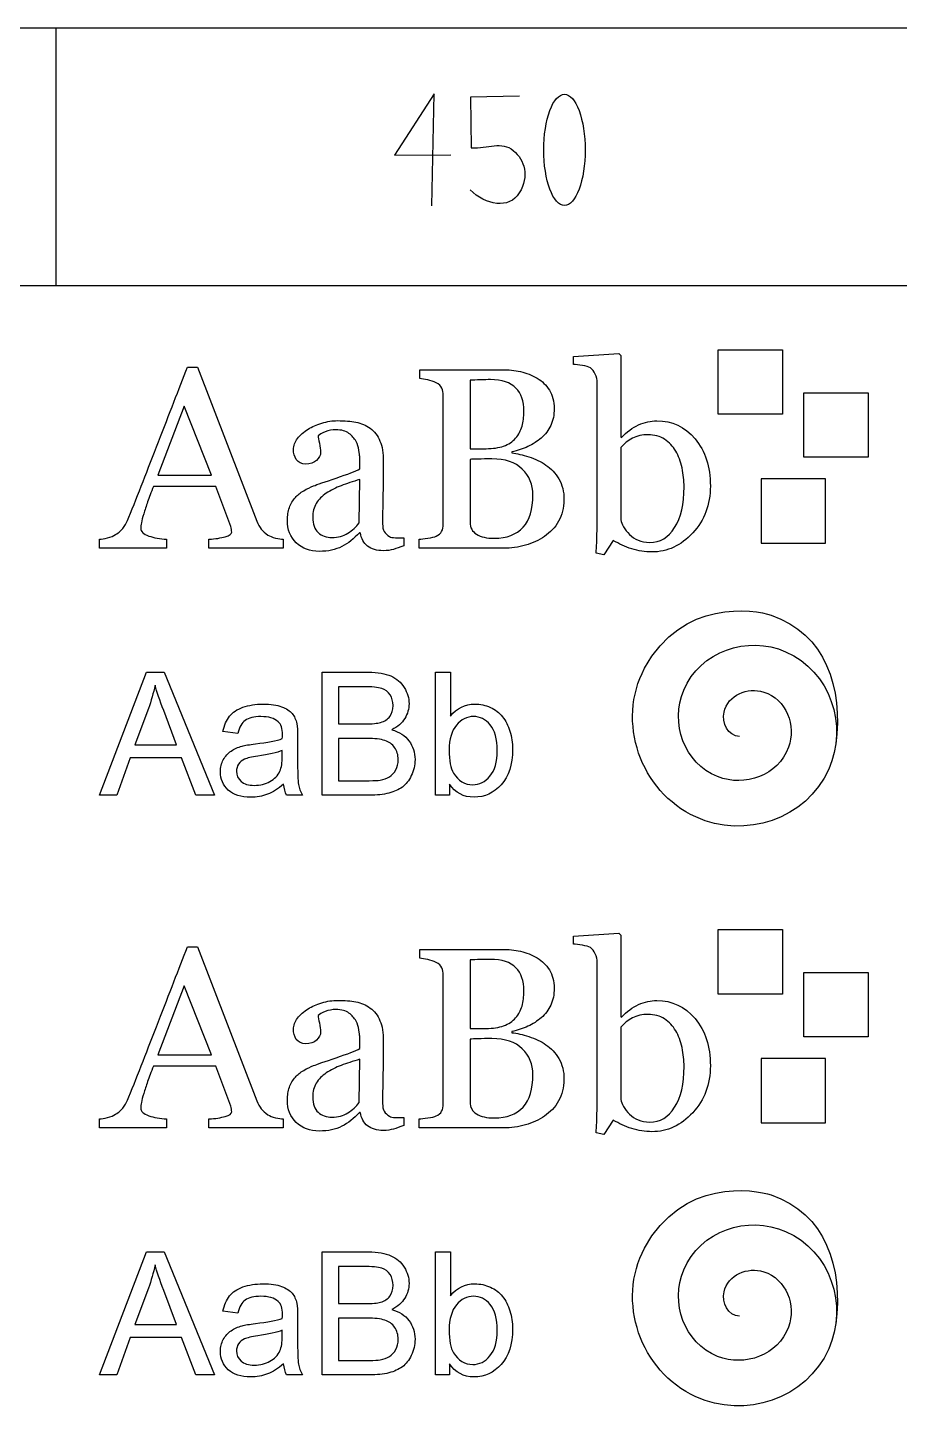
# Model space of a CAD drawing. Header units: inches. Extents: x 0 to 4, y 0 to 2.5.
# Drawn here: x 2.308 to 3.154, y 1.15 to 2.5 of the extents above; entities that cross this region are included whole.
import ezdxf

# ---------------------------------------------------------------- set-up
doc = ezdxf.new("R2010")
doc.units = ezdxf.units.IN
doc.layers.get('0').update_dxf_attribs({"linetype": 'CONTINUOUS'})

msp = doc.modelspace()

# ---------------------------------------------------------------- linework, layer by layer
at = {"color": 7}
for p, q in [((0, 2.5), (4, 2.5)), ((2.335069, 2.5), (2.335069, 2.25)), ((2.702352, 2.435951), (2.664, 2.376356)), ((2.700238, 2.327144), (2.702352, 2.435951)), ((2.785181, 2.433559), (2.737765, 2.432616)), ((2.737765, 2.432616), (2.738443, 2.383689)), ((2.664, 2.376356), (2.718712, 2.376747)), ((2.849021, 2.381546), (2.849021, 2.381546)), ((0.25, 2.25), (4, 2.25)), ((2.978147, 2.125), (2.978147, 2.1875)), ((2.978147, 2.1875), (3.040647, 2.1875)), ((3.040647, 2.1875), (3.040647, 2.125)), ((2.837658, 2.18122), (2.881847, 2.184028)), ((2.837658, 2.173408), (2.837658, 2.18122)), ((2.881847, 2.184028), (2.883556, 2.182197)), ((2.883556, 2.182197), (2.883556, 2.102851)), ((2.462902, 2.170722), (2.472668, 2.170722)), ((2.472668, 2.170722), (2.530407, 2.021308)), ((2.68861, 2.159614), (2.68861, 2.168281)), ((2.68861, 2.168281), (2.768566, 2.168281)), ((2.737316, 2.158149), (2.737316, 2.091621)), ((2.860851, 2.036567), (2.860851, 2.155707)), ((2.711315, 2.018622), (2.711315, 2.143134)), ((3.061481, 2.083333), (3.061481, 2.145833)), ((3.061481, 2.145833), (3.123981, 2.145833)), ((3.123981, 2.145833), (3.123981, 2.083333)), ((2.45985, 2.133002), (2.434093, 2.065864)), ((2.486095, 2.065864), (2.45985, 2.133002)), ((3.040647, 2.125), (2.978147, 2.125)), ((2.781506, 2.101874), (2.781505, 2.101874)), ((2.883556, 2.102851), (2.88441, 2.102607)), ((2.883556, 2.092719), (2.883556, 2.022651)), ((2.630138, 2.071967), (2.630138, 2.084052)), ((2.737316, 2.091621), (2.752819, 2.091621)), ((2.737316, 2.081245), (2.737316, 2.02021)), ((2.777844, 2.088569), (2.777844, 2.08747)), ((3.123981, 2.083333), (3.061481, 2.083333)), ((2.434093, 2.065864), (2.486095, 2.065864)), ((2.810925, 2.075751), (2.810924, 2.075751)), ((2.49049, 2.054999), (2.429821, 2.054999)), ((2.504894, 2.016181), (2.49049, 2.054999)), ((2.62965, 2.019599), (2.630382, 2.061713)), ((2.945079, 2.054511), (2.94508, 2.054511)), ((2.970592, 2.055366), (2.970592, 2.055366)), ((3.082314, 2.0625), (3.019814, 2.0625)), ((3.019814, 2.0625), (3.019814, 2)), ((3.082314, 2), (3.082314, 2.0625)), ((2.798351, 2.046577), (2.798351, 2.046577)), ((2.377453, 1.995062), (2.377453, 2.00373)), ((2.442639, 2.003729), (2.442639, 1.995062)), ((2.483776, 1.995063), (2.483776, 2.00373)), ((2.55592, 2.00373), (2.55592, 1.995063)), ((2.630627, 2.010077), (2.629894, 2.010077)), ((2.672986, 2.005072), (2.672985, 1.99726)), ((2.687755, 1.995063), (2.687755, 2.00373)), ((2.876354, 2.002631), (2.867321, 1.988593)), ((3.019814, 2), (3.082314, 2)), ((2.442639, 1.995062), (2.377453, 1.995062)), ((2.55592, 1.995063), (2.483776, 1.995063)), ((2.769787, 1.995063), (2.687755, 1.995063)), ((2.867321, 1.988593), (2.859752, 1.990302)), ((2.377453, 1.755425), (2.42327, 1.874729)), ((2.42327, 1.874729), (2.440278, 1.874729)), ((2.440278, 1.874729), (2.489106, 1.755425)), ((2.593761, 1.755425), (2.593761, 1.874729)), ((2.593761, 1.874729), (2.63852, 1.874729)), ((2.703624, 1.755425), (2.703624, 1.874729)), ((2.703624, 1.874729), (2.718273, 1.874729)), ((2.718273, 1.874729), (2.718273, 1.832167)), ((2.633393, 1.86065), (2.609549, 1.86065)), ((2.609549, 1.86065), (2.609549, 1.824599)), ((2.424979, 1.83941), (2.411877, 1.804416)), ((2.452322, 1.804416), (2.439871, 1.837457)), ((2.609549, 1.824599), (2.635346, 1.824599)), ((2.511731, 1.815239), (2.497407, 1.817193)), ((2.569835, 1.811171), (2.569835, 1.791639)), ((2.637136, 1.81052), (2.609548, 1.81052)), ((2.609548, 1.81052), (2.609549, 1.769504)), ((2.411877, 1.804416), (2.452322, 1.804416)), ((2.555024, 1.79343), (2.555024, 1.798801)), ((2.717053, 1.799289), (2.717053, 1.799289)), ((2.407319, 1.791558), (2.394217, 1.755425)), ((2.457205, 1.791558), (2.407319, 1.791558)), ((2.471121, 1.755425), (2.457205, 1.791558)), ((2.609549, 1.769504), (2.639253, 1.769504)), ((2.394217, 1.755425), (2.377453, 1.755425)), ((2.489106, 1.755425), (2.471121, 1.755425)), ((2.556245, 1.766086), (2.556245, 1.766086)), ((2.574474, 1.755425), (2.559174, 1.755425)), ((2.639253, 1.755425), (2.593761, 1.755425)), ((2.717215, 1.755425), (2.703624, 1.755425)), ((2.717215, 1.766249), (2.717215, 1.755425)), ((2.837658, 1.61872), (2.881847, 1.621528)), ((2.881847, 1.621528), (2.883556, 1.619697)), ((2.978147, 1.5625), (2.978147, 1.625)), ((2.978147, 1.625), (3.040647, 1.625)), ((3.040647, 1.625), (3.040647, 1.5625)), ((2.462902, 1.608222), (2.472668, 1.608222)), ((2.472668, 1.608222), (2.530407, 1.458808)), ((2.837658, 1.610908), (2.837658, 1.61872)), ((2.883556, 1.619697), (2.883556, 1.540351)), ((2.68861, 1.597114), (2.68861, 1.605781)), ((2.68861, 1.605781), (2.768566, 1.605781)), ((2.737316, 1.595649), (2.737316, 1.529121)), ((2.860851, 1.474067), (2.860851, 1.593207)), ((2.711315, 1.456123), (2.711315, 1.580634)), ((3.061481, 1.520833), (3.061481, 1.583333)), ((3.061481, 1.583333), (3.123981, 1.583333)), ((3.123981, 1.583333), (3.123981, 1.520833)), ((2.45985, 1.570502), (2.434093, 1.503364)), ((2.486095, 1.503364), (2.45985, 1.570502)), ((3.040647, 1.5625), (2.978147, 1.5625)), ((2.781506, 1.539374), (2.781505, 1.539374)), ((2.883556, 1.540351), (2.88441, 1.540107)), ((2.737316, 1.529121), (2.752819, 1.529121)), ((2.777844, 1.526069), (2.777844, 1.52497)), ((2.883556, 1.530219), (2.883556, 1.460151)), ((2.630138, 1.509467), (2.630138, 1.521552)), ((2.737316, 1.518745), (2.737316, 1.457709)), ((2.810925, 1.513251), (2.810924, 1.513251)), ((3.123981, 1.520833), (3.061481, 1.520833)), ((2.434093, 1.503364), (2.486095, 1.503364)), ((2.62965, 1.457099), (2.630382, 1.499213)), ((3.082314, 1.5), (3.019814, 1.5)), ((3.019814, 1.5), (3.019814, 1.4375)), ((3.082314, 1.4375), (3.082314, 1.5)), ((2.49049, 1.492499), (2.429821, 1.492499)), ((2.504894, 1.453681), (2.49049, 1.492499)), ((2.945079, 1.492011), (2.94508, 1.492011)), ((2.970592, 1.492866), (2.970592, 1.492866)), ((2.798351, 1.484077), (2.798351, 1.484077)), ((2.630627, 1.447577), (2.629894, 1.447577)), ((2.377453, 1.432563), (2.377453, 1.44123)), ((2.442639, 1.432563), (2.377453, 1.432563)), ((2.442639, 1.44123), (2.442639, 1.432563)), ((2.483776, 1.432563), (2.483776, 1.44123)), ((2.55592, 1.432563), (2.483776, 1.432563)), ((2.55592, 1.44123), (2.55592, 1.432563)), ((2.672986, 1.442572), (2.672985, 1.43476)), ((2.687755, 1.432563), (2.687755, 1.44123)), ((2.769787, 1.432563), (2.687755, 1.432563)), ((2.876354, 1.440131), (2.867321, 1.426093)), ((3.019814, 1.4375), (3.082314, 1.4375)), ((2.867321, 1.426093), (2.859752, 1.427802)), ((2.377453, 1.192925), (2.42327, 1.312229)), ((2.42327, 1.312229), (2.440278, 1.312229)), ((2.440278, 1.312229), (2.489106, 1.192925)), ((2.593761, 1.192925), (2.593761, 1.312229)), ((2.593761, 1.312229), (2.63852, 1.312229)), ((2.703624, 1.192925), (2.703624, 1.312229)), ((2.703624, 1.312229), (2.718273, 1.312229)), ((2.718273, 1.312229), (2.718273, 1.269667)), ((2.633393, 1.29815), (2.609549, 1.29815)), ((2.609549, 1.29815), (2.609549, 1.262099)), ((2.424979, 1.27691), (2.411877, 1.241916)), ((2.452322, 1.241916), (2.439871, 1.274957)), ((2.609549, 1.262099), (2.635346, 1.262099)), ((2.511731, 1.252739), (2.497407, 1.254693)), ((2.569835, 1.248671), (2.569835, 1.229139)), ((2.637136, 1.24802), (2.609548, 1.24802)), ((2.609548, 1.24802), (2.609549, 1.207004)), ((2.407319, 1.229058), (2.394217, 1.192925)), ((2.457205, 1.229058), (2.407319, 1.229058)), ((2.411877, 1.241916), (2.452322, 1.241916)), ((2.471121, 1.192925), (2.457205, 1.229058)), ((2.555024, 1.23093), (2.555024, 1.236301)), ((2.717053, 1.236789), (2.717053, 1.236789)), ((2.556245, 1.203586), (2.556245, 1.203586)), ((2.609549, 1.207004), (2.639253, 1.207004)), ((2.717215, 1.203749), (2.717215, 1.192925)), ((2.394217, 1.192925), (2.377453, 1.192925)), ((2.489106, 1.192925), (2.471121, 1.192925)), ((2.574474, 1.192925), (2.559174, 1.192925)), ((2.639253, 1.192925), (2.593761, 1.192925)), ((2.717215, 1.192925), (2.703624, 1.192925))]:
    msp.add_line(p, q, dxfattribs=at)
for points in [[(2.814738, 2.419693), (2.818504, 2.429811), (2.823612, 2.435494), (2.828938, 2.435494)], [(2.828938, 2.435494), (2.834265, 2.435494), (2.839373, 2.429811), (2.843139, 2.419693)], [(2.808856, 2.381546), (2.808856, 2.395854), (2.810972, 2.409576), (2.814738, 2.419693)], [(2.843139, 2.419693), (2.846905, 2.409576), (2.849021, 2.395854), (2.849021, 2.381546)], [(2.738443, 2.383689), (2.754693, 2.382779), (2.768052, 2.390337), (2.77929, 2.38096)], [(2.77929, 2.38096), (2.790528, 2.371582), (2.794871, 2.356157), (2.785092, 2.339846)], [(2.814738, 2.343399), (2.810972, 2.353517), (2.808856, 2.367238), (2.808856, 2.381546)], [(2.849021, 2.381546), (2.849021, 2.367238), (2.846905, 2.353517), (2.843139, 2.343399)], [(2.785092, 2.339846), (2.775313, 2.323535), (2.752437, 2.328079), (2.737306, 2.342712)], [(2.828938, 2.327598), (2.823612, 2.327598), (2.818504, 2.333282), (2.814738, 2.343399)], [(2.843139, 2.343399), (2.839373, 2.333282), (2.834265, 2.327598), (2.828938, 2.327598)], [(2.434826, 2.098334), (2.445324, 2.125434), (2.454683, 2.149563), (2.462902, 2.170722)], [(2.768566, 2.168281), (2.774751, 2.168281), (2.780651, 2.16767), (2.786266, 2.16645)], [(2.786266, 2.16645), (2.791963, 2.165229), (2.797375, 2.163072), (2.802501, 2.15998)], [(2.846325, 2.172309), (2.842744, 2.172879), (2.839855, 2.173245), (2.837658, 2.173408)], [(2.854137, 2.16999), (2.852591, 2.171048), (2.849987, 2.171821), (2.846325, 2.172309)], [(2.858898, 2.164008), (2.857677, 2.166775), (2.85609, 2.168769), (2.854137, 2.16999)], [(2.860851, 2.155707), (2.860851, 2.158474), (2.8602, 2.161241), (2.858898, 2.164008)], [(2.696178, 2.158393), (2.693167, 2.159044), (2.690644, 2.159451), (2.68861, 2.159614)], [(2.704357, 2.155585), (2.701915, 2.156806), (2.699189, 2.157742), (2.696178, 2.158393)], [(2.70985, 2.150458), (2.708955, 2.152574), (2.707124, 2.154283), (2.704357, 2.155585)], [(2.711315, 2.143134), (2.711315, 2.145901), (2.710827, 2.148343), (2.70985, 2.150458)], [(2.747204, 2.158393), (2.743297, 2.158312), (2.740002, 2.15823), (2.737316, 2.158149)], [(2.757091, 2.158637), (2.754487, 2.158637), (2.751191, 2.158556), (2.747204, 2.158393)], [(2.78175, 2.150458), (2.776541, 2.155911), (2.768322, 2.158637), (2.757091, 2.158637)], [(2.789562, 2.12812), (2.789562, 2.137641), (2.786958, 2.145087), (2.78175, 2.150458)], [(2.802501, 2.15998), (2.807303, 2.157132), (2.81125, 2.153266), (2.814342, 2.148383)], [(2.814342, 2.148383), (2.817435, 2.1435), (2.818981, 2.13756), (2.818981, 2.130561)], [(2.787731, 2.113349), (2.788952, 2.117499), (2.789562, 2.122423), (2.789562, 2.12812)], [(2.818981, 2.130561), (2.818981, 2.124457), (2.817882, 2.119005), (2.815685, 2.114204)], [(2.569714, 2.101508), (2.5724, 2.104926), (2.575858, 2.107978), (2.58009, 2.110663)], [(2.58009, 2.110663), (2.583752, 2.112942), (2.588187, 2.114854), (2.593396, 2.116401)], [(2.596569, 2.107978), (2.593395, 2.106757), (2.591157, 2.105455), (2.589855, 2.104072)], [(2.593396, 2.116401), (2.598604, 2.118028), (2.60369, 2.118842), (2.608654, 2.118842)], [(2.607067, 2.109931), (2.603323, 2.109931), (2.599824, 2.10928), (2.596569, 2.107978)], [(2.61964, 2.106513), (2.616711, 2.108792), (2.612519, 2.109931), (2.607067, 2.109931)], [(2.608654, 2.118842), (2.61549, 2.118842), (2.621431, 2.118354), (2.626477, 2.117377)], [(2.626599, 2.0987), (2.624971, 2.101712), (2.622651, 2.104316), (2.61964, 2.106513)], [(2.626477, 2.117377), (2.631604, 2.116482), (2.636242, 2.114488), (2.640393, 2.111396)], [(2.640393, 2.111396), (2.644543, 2.108385), (2.647676, 2.104275), (2.649792, 2.099067)], [(2.781505, 2.101874), (2.784517, 2.105374), (2.786592, 2.109199), (2.787731, 2.113349)], [(2.815685, 2.114204), (2.813488, 2.109484), (2.810395, 2.105414), (2.806408, 2.101997)], [(2.88441, 2.102607), (2.889456, 2.107978), (2.894949, 2.112006), (2.90089, 2.114692)], [(2.90089, 2.114692), (2.906912, 2.117377), (2.912812, 2.11872), (2.91859, 2.11872)], [(2.91859, 2.11872), (2.933401, 2.11872), (2.945771, 2.112861), (2.955699, 2.101142)], [(2.406017, 2.025092), (2.414725, 2.046821), (2.424328, 2.071235), (2.434826, 2.098334)], [(2.565808, 2.090766), (2.565808, 2.094509), (2.56711, 2.09809), (2.569714, 2.101508)], [(2.589855, 2.104072), (2.589855, 2.102444), (2.590221, 2.100043), (2.590954, 2.09687)], [(2.590954, 2.09687), (2.591768, 2.093696), (2.592175, 2.090766), (2.592175, 2.088081)], [(2.629406, 2.090155), (2.628999, 2.093166), (2.628063, 2.096015), (2.626599, 2.0987)], [(2.649792, 2.099067), (2.651989, 2.09394), (2.653088, 2.087307), (2.653088, 2.079169)], [(2.752819, 2.091621), (2.759492, 2.091621), (2.765189, 2.092475), (2.769909, 2.094184)], [(2.769909, 2.094184), (2.77471, 2.095893), (2.778576, 2.098456), (2.781506, 2.101874)], [(2.793469, 2.093696), (2.788667, 2.091498), (2.783459, 2.089789), (2.777844, 2.088569)], [(2.806408, 2.101997), (2.802664, 2.098741), (2.798351, 2.095974), (2.793469, 2.093696)], [(2.895031, 2.101752), (2.890799, 2.099555), (2.886974, 2.096544), (2.883556, 2.092719)], [(2.910045, 2.105171), (2.904349, 2.105171), (2.899344, 2.104031), (2.895031, 2.101752)], [(2.926159, 2.100776), (2.921683, 2.103706), (2.916312, 2.105171), (2.910045, 2.105171)], [(2.937023, 2.089301), (2.934256, 2.094021), (2.930635, 2.097846), (2.926159, 2.100776)], [(2.955699, 2.101142), (2.965628, 2.089423), (2.970592, 2.074165), (2.970592, 2.055366)], [(2.568615, 2.081), (2.566744, 2.08393), (2.565808, 2.087185), (2.565808, 2.090766)], [(2.577648, 2.076728), (2.573579, 2.076728), (2.570568, 2.078152), (2.568615, 2.081)], [(2.588268, 2.080268), (2.585746, 2.077908), (2.582206, 2.076728), (2.577648, 2.076728)], [(2.592175, 2.088081), (2.592175, 2.085232), (2.590873, 2.082628), (2.588268, 2.080268)], [(2.630138, 2.084052), (2.630138, 2.08511), (2.629894, 2.087144), (2.629406, 2.090155)], [(2.653088, 2.079169), (2.653088, 2.067532), (2.652966, 2.057197), (2.652722, 2.048163)], [(2.745373, 2.081489), (2.741792, 2.081407), (2.739106, 2.081326), (2.737316, 2.081245)], [(2.758556, 2.081733), (2.753348, 2.081733), (2.748953, 2.081652), (2.745373, 2.081489)], [(2.787975, 2.071845), (2.781139, 2.078437), (2.771333, 2.081733), (2.758556, 2.081733)], [(2.777844, 2.08747), (2.782808, 2.0869), (2.788342, 2.085639), (2.794445, 2.083686)], [(2.794445, 2.083686), (2.80063, 2.081814), (2.806123, 2.079169), (2.810925, 2.075751)], [(2.943126, 2.072944), (2.941824, 2.07921), (2.93979, 2.084663), (2.937023, 2.089301)], [(2.607433, 2.063178), (2.618664, 2.066921), (2.626232, 2.069851), (2.630138, 2.071967)], [(2.798351, 2.046577), (2.798351, 2.056831), (2.794892, 2.065253), (2.787975, 2.071845)], [(2.810924, 2.075751), (2.81597, 2.072333), (2.820161, 2.067858), (2.823498, 2.062324)], [(2.94508, 2.054511), (2.94508, 2.060533), (2.944429, 2.066678), (2.943126, 2.072944)], [(2.429821, 2.054999), (2.427542, 2.049303), (2.425671, 2.044338), (2.424206, 2.040107)], [(2.575817, 2.050849), (2.579154, 2.052802), (2.582287, 2.054348), (2.585217, 2.055487)], [(2.585217, 2.055487), (2.588879, 2.056871), (2.596284, 2.059434), (2.607433, 2.063178)], [(2.612194, 2.055732), (2.606986, 2.053779), (2.602143, 2.051337), (2.597668, 2.048408)], [(2.630382, 2.061713), (2.623465, 2.059679), (2.617402, 2.057685), (2.612194, 2.055732)], [(2.823498, 2.062324), (2.826834, 2.05679), (2.828503, 2.050076), (2.828503, 2.042182)], [(2.935924, 2.015082), (2.942028, 2.024685), (2.945079, 2.037828), (2.945079, 2.054511)], [(2.970592, 2.055366), (2.970592, 2.037299), (2.964896, 2.022122), (2.953502, 2.009833)], [(2.424206, 2.040107), (2.422822, 2.035875), (2.421561, 2.031969), (2.420422, 2.028388)], [(2.561901, 2.034491), (2.563203, 2.038153), (2.565156, 2.041449), (2.567761, 2.044379)], [(2.567761, 2.044379), (2.569795, 2.04682), (2.57248, 2.048977), (2.575817, 2.050849)], [(2.597668, 2.048408), (2.593599, 2.045641), (2.590384, 2.042345), (2.588024, 2.03852)], [(2.652722, 2.048163), (2.652478, 2.039212), (2.652356, 2.029405), (2.652356, 2.018744)], [(2.788708, 2.015327), (2.795137, 2.022407), (2.798351, 2.032823), (2.798351, 2.046577)], [(2.828503, 2.042182), (2.828503, 2.034125), (2.826753, 2.027127), (2.823254, 2.021186)], [(2.400768, 2.015082), (2.402558, 2.017524), (2.404308, 2.02086), (2.406017, 2.025092)], [(2.420422, 2.028388), (2.419364, 2.024888), (2.418631, 2.02204), (2.418224, 2.019843)], [(2.559948, 2.02204), (2.559948, 2.026679), (2.560599, 2.030829), (2.561901, 2.034491)], [(2.588024, 2.03852), (2.585664, 2.034776), (2.584484, 2.030301), (2.584484, 2.025092)], [(2.584484, 2.025092), (2.584484, 2.018338), (2.586234, 2.013373), (2.589733, 2.0102)], [(2.860607, 2.012031), (2.86077, 2.020495), (2.860851, 2.028673), (2.860851, 2.036567)], [(2.3932, 2.008246), (2.396455, 2.010444), (2.398978, 2.012722), (2.400768, 2.015082)], [(2.418224, 2.019843), (2.417818, 2.017646), (2.417614, 2.015855), (2.417614, 2.014472)], [(2.417614, 2.014472), (2.417614, 2.011217), (2.420178, 2.008694), (2.425305, 2.006903)], [(2.505627, 2.013373), (2.505464, 2.014431), (2.50522, 2.015367), (2.504894, 2.016181)], [(2.505871, 2.010688), (2.505871, 2.01142), (2.505789, 2.012316), (2.505627, 2.013373)], [(2.530407, 2.021308), (2.531628, 2.018134), (2.533011, 2.015571), (2.534557, 2.013618)], [(2.534557, 2.013618), (2.536103, 2.011665), (2.53826, 2.009752), (2.541027, 2.00788)], [(2.568615, 2.000312), (2.562837, 2.005846), (2.559948, 2.013088), (2.559948, 2.02204)], [(2.618541, 2.009589), (2.622936, 2.012438), (2.626639, 2.015774), (2.62965, 2.019599)], [(2.652356, 2.018744), (2.652356, 2.015571), (2.652885, 2.013048), (2.653943, 2.011176)], [(2.709728, 2.011176), (2.710786, 2.013129), (2.711315, 2.015611), (2.711315, 2.018622)], [(2.737316, 2.02021), (2.737316, 2.015083), (2.739391, 2.011217), (2.743542, 2.008613)], [(2.760876, 2.004707), (2.773001, 2.004707), (2.782279, 2.008247), (2.788708, 2.015327)], [(2.823254, 2.021186), (2.819754, 2.015245), (2.815197, 2.010362), (2.809582, 2.006538)], [(2.859752, 1.990302), (2.860159, 1.996325), (2.860444, 2.003567), (2.860607, 2.012031)], [(2.883556, 2.022651), (2.884044, 2.020698), (2.88498, 2.018419), (2.886364, 2.015815)], [(2.886364, 2.015815), (2.887828, 2.013211), (2.889782, 2.010729), (2.892223, 2.008369)], [(2.911876, 2.000678), (2.921805, 2.000678), (2.929821, 2.00548), (2.935924, 2.015082)], [(2.377453, 2.00373), (2.379569, 2.003893), (2.382214, 2.00434), (2.385387, 2.005073)], [(2.385387, 2.005073), (2.388561, 2.005887), (2.391165, 2.006945), (2.3932, 2.008246)], [(2.425305, 2.006903), (2.430432, 2.005113), (2.43621, 2.004055), (2.442639, 2.003729)], [(2.483776, 2.00373), (2.490124, 2.004137), (2.495373, 2.004951), (2.499523, 2.006171)], [(2.499523, 2.006171), (2.503755, 2.007392), (2.505871, 2.008898), (2.505871, 2.010688)], [(2.541027, 2.00788), (2.542899, 2.006741), (2.54534, 2.005764), (2.548351, 2.004951)], [(2.548351, 2.004951), (2.551362, 2.004218), (2.553885, 2.003811), (2.55592, 2.00373)], [(2.590954, 1.992011), (2.581921, 1.992011), (2.574474, 1.994778), (2.568615, 2.000312)], [(2.589733, 2.0102), (2.593314, 2.007026), (2.59783, 2.005439), (2.603283, 2.005439)], [(2.603283, 2.005439), (2.609061, 2.005439), (2.614147, 2.006822), (2.618541, 2.009589)], [(2.629894, 2.010077), (2.624605, 2.004218), (2.618908, 1.999742), (2.612804, 1.99665)], [(2.637829, 1.997016), (2.634085, 2.000027), (2.631684, 2.004381), (2.630627, 2.010077)], [(2.653943, 2.011176), (2.655082, 2.009304), (2.656791, 2.007718), (2.65907, 2.006415)], [(2.65907, 2.006415), (2.660291, 2.005683), (2.662203, 2.005276), (2.664807, 2.005194)], [(2.664807, 2.005194), (2.667493, 2.005113), (2.670219, 2.005072), (2.672986, 2.005072)], [(2.687755, 2.00373), (2.689708, 2.003893), (2.692557, 2.004218), (2.6963, 2.004706)], [(2.6963, 2.004706), (2.700044, 2.005276), (2.702729, 2.005927), (2.704357, 2.006659)], [(2.704357, 2.006659), (2.70688, 2.007799), (2.70867, 2.009304), (2.709728, 2.011176)], [(2.743542, 2.008613), (2.747692, 2.006009), (2.75347, 2.004707), (2.760876, 2.004707)], [(2.809582, 2.006538), (2.804129, 2.002794), (2.797944, 1.999946), (2.791027, 1.997993)], [(2.894298, 1.994453), (2.887951, 1.996487), (2.881969, 1.999213), (2.876354, 2.002631)], [(2.892223, 2.008369), (2.894665, 2.00609), (2.897431, 2.004218), (2.900524, 2.002753)], [(2.900524, 2.002753), (2.903616, 2.00137), (2.9074, 2.000678), (2.911876, 2.000678)], [(2.953502, 2.009833), (2.942109, 1.997545), (2.928885, 1.991401), (2.91383, 1.991401)], [(2.612804, 1.99665), (2.606782, 1.993557), (2.599499, 1.992011), (2.590954, 1.992011)], [(2.653087, 1.992621), (2.64674, 1.992621), (2.641654, 1.994086), (2.637829, 1.997016)], [(2.662853, 1.993964), (2.660005, 1.993069), (2.65675, 1.992621), (2.653087, 1.992621)], [(2.672985, 1.99726), (2.66916, 1.995877), (2.665783, 1.994778), (2.662853, 1.993964)], [(2.791027, 1.997993), (2.784191, 1.99604), (2.777111, 1.995063), (2.769787, 1.995063)], [(2.91383, 1.991401), (2.907238, 1.991401), (2.900727, 1.992418), (2.894298, 1.994453)], [(2.90676, 1.87852), (2.943031, 1.946314), (3.013263, 1.93564), (3.029689, 1.930054)], [(3.029689, 1.930054), (3.082309, 1.91216), (3.099614, 1.859531), (3.092383, 1.80478)], [(2.944743, 1.857231), (2.960671, 1.895312), (3.006702, 1.910722), (3.043687, 1.894635)], [(3.043687, 1.894635), (3.087075, 1.875763), (3.1045, 1.822921), (3.085547, 1.780591)], [(2.956403, 1.734276), (2.902388, 1.759007), (2.879172, 1.826956), (2.90676, 1.87852)], [(2.63852, 1.874729), (2.647635, 1.874729), (2.654932, 1.873508), (2.660411, 1.871066)], [(2.660411, 1.871066), (2.665945, 1.868679), (2.670258, 1.864963), (2.673351, 1.859917)], [(2.431408, 1.862196), (2.429889, 1.854546), (2.427746, 1.846951), (2.424979, 1.83941)], [(2.439871, 1.837457), (2.436074, 1.847493), (2.433252, 1.85574), (2.431408, 1.862196)], [(2.651541, 1.858941), (2.648014, 1.86008), (2.641965, 1.86065), (2.633393, 1.86065)], [(2.659679, 1.852756), (2.65778, 1.855794), (2.655067, 1.857856), (2.651541, 1.858941)], [(2.662527, 1.842339), (2.662527, 1.8463), (2.661578, 1.849772), (2.659679, 1.852756)], [(2.673351, 1.859917), (2.676497, 1.854926), (2.678071, 1.849691), (2.678071, 1.844211)], [(2.977692, 1.773388), (2.944913, 1.786353), (2.931511, 1.825595), (2.944743, 1.857231)], [(2.983856, 1.835943), (2.987588, 1.852891), (3.006896, 1.860354), (3.022398, 1.855523)], [(3.022398, 1.855523), (3.044605, 1.848603), (3.054019, 1.822786), (3.046435, 1.80188)], [(2.503836, 1.832004), (2.50682, 1.835802), (2.511133, 1.838704), (2.516776, 1.840712)], [(2.516776, 1.840712), (2.522418, 1.842773), (2.528955, 1.843804), (2.536388, 1.843804)], [(2.536388, 1.843804), (2.543767, 1.843804), (2.549762, 1.842936), (2.554373, 1.8412)], [(2.554373, 1.8412), (2.558985, 1.839464), (2.562376, 1.837267), (2.564546, 1.834608)], [(2.659435, 1.831923), (2.661496, 1.83469), (2.662527, 1.838162), (2.662527, 1.842339)], [(2.678071, 1.844211), (2.678071, 1.839111), (2.676687, 1.83431), (2.67392, 1.829807)], [(2.718273, 1.832167), (2.724458, 1.839925), (2.732351, 1.843804), (2.741954, 1.843804)], [(2.741954, 1.843804), (2.747271, 1.843804), (2.75229, 1.842719), (2.75701, 1.840549)], [(2.75701, 1.840549), (2.761784, 1.838433), (2.76569, 1.835422), (2.768728, 1.831516)], [(2.497407, 1.817193), (2.498709, 1.823324), (2.500852, 1.828261), (2.503836, 1.832004)], [(2.518974, 1.828016), (2.515719, 1.825629), (2.513305, 1.82137), (2.511731, 1.815239)], [(2.534274, 1.831678), (2.527384, 1.831678), (2.522284, 1.830458), (2.518974, 1.828016)], [(2.550957, 1.826714), (2.547213, 1.830024), (2.541652, 1.831678), (2.534274, 1.831678)], [(2.555107, 1.8141), (2.555107, 1.820068), (2.553724, 1.824273), (2.550957, 1.826714)], [(2.564546, 1.834608), (2.566716, 1.832004), (2.568235, 1.828695), (2.569103, 1.82468)], [(2.569103, 1.82468), (2.569591, 1.822184), (2.569835, 1.817681), (2.569835, 1.811171)], [(2.635346, 1.824599), (2.642345, 1.824599), (2.647363, 1.82506), (2.650402, 1.825982)], [(2.650402, 1.825982), (2.654416, 1.827175), (2.657427, 1.829156), (2.659435, 1.831923)], [(2.67392, 1.829807), (2.671154, 1.825304), (2.666976, 1.821669), (2.661388, 1.818902)], [(2.724052, 1.823378), (2.719386, 1.817844), (2.717053, 1.809814), (2.717053, 1.799289)], [(2.740654, 1.83176), (2.734252, 1.83176), (2.728718, 1.828966), (2.724052, 1.823378)], [(2.756848, 1.823703), (2.752399, 1.829074), (2.747001, 1.83176), (2.740654, 1.83176)], [(2.763603, 1.79872), (2.763603, 1.810004), (2.761351, 1.818332), (2.756848, 1.823703)], [(2.768728, 1.831516), (2.771821, 1.827664), (2.774235, 1.822998), (2.775971, 1.817519)], [(2.99898, 1.8125), (2.987304, 1.812626), (2.981651, 1.825931), (2.983856, 1.835943)], [(2.528901, 1.80523), (2.540729, 1.80664), (2.549436, 1.808322), (2.555024, 1.810275)], [(2.555024, 1.810275), (2.555079, 1.812283), (2.555107, 1.813558), (2.555107, 1.8141)], [(2.654552, 1.808485), (2.650537, 1.809842), (2.644732, 1.81052), (2.637136, 1.81052)], [(2.661388, 1.818902), (2.668604, 1.816786), (2.674137, 1.813178), (2.677989, 1.808078)], [(2.775971, 1.817519), (2.777707, 1.812039), (2.778575, 1.80618), (2.778575, 1.79994)], [(2.497733, 1.789768), (2.499686, 1.793294), (2.502209, 1.796115), (2.505301, 1.798231)], [(2.505301, 1.798231), (2.508448, 1.800347), (2.511974, 1.801947), (2.515881, 1.803033)], [(2.515881, 1.803033), (2.518756, 1.803792), (2.523096, 1.804525), (2.528901, 1.80523)], [(2.555024, 1.798801), (2.549707, 1.796631), (2.541732, 1.794786), (2.531098, 1.793267)], [(2.664073, 1.801568), (2.661794, 1.804877), (2.658621, 1.807183), (2.654552, 1.808485)], [(2.667491, 1.790012), (2.667491, 1.794461), (2.666352, 1.798313), (2.664073, 1.801568)], [(2.677989, 1.808078), (2.681896, 1.802978), (2.683849, 1.796956), (2.683849, 1.790012)], [(2.717053, 1.799289), (2.717053, 1.788927), (2.718464, 1.78144), (2.721285, 1.776828)], [(2.756604, 1.773817), (2.76127, 1.779405), (2.763603, 1.787706), (2.763603, 1.79872)], [(2.778575, 1.79994), (2.778575, 1.785129), (2.774913, 1.773682), (2.767589, 1.765598)], [(3.046435, 1.80188), (3.036463, 1.774395), (3.00397, 1.762994), (2.977692, 1.773388)], [(2.494884, 1.778212), (2.494884, 1.782443), (2.495834, 1.786295), (2.497733, 1.789768)], [(2.512544, 1.785536), (2.511187, 1.783475), (2.510509, 1.781169), (2.510509, 1.778619)], [(2.518322, 1.790338), (2.515826, 1.789253), (2.5139, 1.787652), (2.512544, 1.785536)], [(2.531098, 1.793267), (2.525076, 1.792399), (2.520817, 1.791423), (2.518322, 1.790338)], [(2.552664, 1.778782), (2.554237, 1.782091), (2.555024, 1.786974), (2.555024, 1.79343)], [(2.569835, 1.791639), (2.569835, 1.778022), (2.570134, 1.769396), (2.570731, 1.765761)], [(2.665131, 1.779921), (2.666705, 1.78285), (2.667491, 1.786214), (2.667491, 1.790012)], [(2.683849, 1.790012), (2.683849, 1.784424), (2.682655, 1.779215), (2.680268, 1.774387)], [(2.502534, 1.760389), (2.497434, 1.765055), (2.494884, 1.770996), (2.494884, 1.778212)], [(2.510509, 1.778619), (2.510509, 1.774713), (2.511974, 1.771457), (2.514904, 1.768853)], [(2.514904, 1.768853), (2.517887, 1.766249), (2.522228, 1.764947), (2.527924, 1.764947)], [(2.527924, 1.764947), (2.533567, 1.764947), (2.538585, 1.766168), (2.54298, 1.768609)], [(2.54298, 1.768609), (2.547374, 1.771105), (2.550602, 1.774496), (2.552664, 1.778782)], [(2.639253, 1.769504), (2.644352, 1.769504), (2.647933, 1.769694), (2.649995, 1.770074)], [(2.649995, 1.770074), (2.65363, 1.770725), (2.656668, 1.77181), (2.659109, 1.773329)], [(2.659109, 1.773329), (2.661551, 1.774848), (2.663558, 1.777045), (2.665131, 1.779921)], [(2.680268, 1.774387), (2.677935, 1.769613), (2.675033, 1.765923), (2.67156, 1.763319)], [(2.721285, 1.776828), (2.725897, 1.769287), (2.732136, 1.765517), (2.740002, 1.765517)], [(2.740002, 1.765517), (2.746404, 1.765517), (2.751938, 1.768283), (2.756604, 1.773817)], [(3.085547, 1.780591), (3.063741, 1.731891), (3.004072, 1.71245), (2.956403, 1.734276)], [(2.524425, 1.753472), (2.514931, 1.753472), (2.507634, 1.755778), (2.502534, 1.760389)], [(2.540539, 1.756321), (2.535547, 1.754422), (2.530176, 1.753472), (2.524425, 1.753472)], [(2.556245, 1.766086), (2.55082, 1.761475), (2.545584, 1.758219), (2.540539, 1.756321)], [(2.559174, 1.755425), (2.557655, 1.758464), (2.556679, 1.762017), (2.556245, 1.766086)], [(2.570731, 1.765761), (2.571381, 1.76218), (2.572629, 1.758735), (2.574474, 1.755425)], [(2.658458, 1.757378), (2.65325, 1.756076), (2.646848, 1.755425), (2.639253, 1.755425)], [(2.67156, 1.763319), (2.668088, 1.760715), (2.663721, 1.758735), (2.658458, 1.757378)], [(2.741222, 1.753472), (2.731022, 1.753472), (2.72302, 1.757731), (2.717215, 1.766249)], [(2.767589, 1.765598), (2.760265, 1.757514), (2.751476, 1.753472), (2.741222, 1.753472)], [(2.434826, 1.535835), (2.445324, 1.562934), (2.454683, 1.587064), (2.462902, 1.608222)], [(2.846325, 1.609809), (2.842744, 1.610378), (2.839855, 1.610745), (2.837658, 1.610908)], [(2.854137, 1.60749), (2.852591, 1.608548), (2.849987, 1.609321), (2.846325, 1.609809)], [(2.858898, 1.601508), (2.857677, 1.604275), (2.85609, 1.606269), (2.854137, 1.60749)], [(2.696178, 1.595893), (2.693167, 1.596544), (2.690644, 1.596951), (2.68861, 1.597114)], [(2.704357, 1.593086), (2.701915, 1.594306), (2.699189, 1.595242), (2.696178, 1.595893)], [(2.70985, 1.587959), (2.708955, 1.590075), (2.707124, 1.591784), (2.704357, 1.593086)], [(2.747204, 1.595893), (2.743297, 1.595812), (2.740002, 1.59573), (2.737316, 1.595649)], [(2.757091, 1.596137), (2.754487, 1.596137), (2.751191, 1.596056), (2.747204, 1.595893)], [(2.78175, 1.587958), (2.776541, 1.593411), (2.768322, 1.596137), (2.757091, 1.596137)], [(2.768566, 1.605781), (2.774751, 1.605781), (2.780651, 1.60517), (2.786266, 1.60395)], [(2.786266, 1.60395), (2.791963, 1.602729), (2.797375, 1.600572), (2.802501, 1.59748)], [(2.802501, 1.59748), (2.807303, 1.594632), (2.81125, 1.590766), (2.814342, 1.585883)], [(2.860851, 1.593207), (2.860851, 1.595974), (2.8602, 1.598741), (2.858898, 1.601508)], [(2.711315, 1.580634), (2.711315, 1.583401), (2.710827, 1.585843), (2.70985, 1.587959)], [(2.789562, 1.56562), (2.789562, 1.575141), (2.786958, 1.582587), (2.78175, 1.587958)], [(2.814342, 1.585883), (2.817435, 1.581), (2.818981, 1.57506), (2.818981, 1.568061)], [(2.818981, 1.568061), (2.818981, 1.561957), (2.817882, 1.556505), (2.815685, 1.551704)], [(2.58009, 1.548163), (2.583752, 1.550442), (2.588188, 1.552354), (2.593396, 1.5539)], [(2.593396, 1.5539), (2.598604, 1.555528), (2.603691, 1.556342), (2.608655, 1.556342)], [(2.608655, 1.556342), (2.615491, 1.556342), (2.621432, 1.555853), (2.626477, 1.554877)], [(2.626477, 1.554877), (2.631604, 1.553982), (2.636243, 1.551988), (2.640393, 1.548895)], [(2.787731, 1.550849), (2.788952, 1.554999), (2.789562, 1.559923), (2.789562, 1.56562)], [(2.90089, 1.552192), (2.906912, 1.554877), (2.912812, 1.55622), (2.91859, 1.55622)], [(2.91859, 1.55622), (2.933401, 1.55622), (2.945771, 1.550361), (2.955699, 1.538642)], [(2.569714, 1.539008), (2.5724, 1.542426), (2.575859, 1.545478), (2.58009, 1.548163)], [(2.596569, 1.545478), (2.593396, 1.544257), (2.591158, 1.542955), (2.589856, 1.541571)], [(2.589856, 1.541571), (2.589856, 1.539944), (2.590222, 1.537543), (2.590954, 1.534369)], [(2.607067, 1.547431), (2.603324, 1.547431), (2.599825, 1.54678), (2.596569, 1.545478)], [(2.619641, 1.544013), (2.616711, 1.546292), (2.61252, 1.547431), (2.607067, 1.547431)], [(2.626599, 1.5362), (2.624971, 1.539211), (2.622652, 1.541816), (2.619641, 1.544013)], [(2.640393, 1.548895), (2.644544, 1.545884), (2.647677, 1.541775), (2.649793, 1.536566)], [(2.769909, 1.531684), (2.77471, 1.533393), (2.778576, 1.535956), (2.781506, 1.539374)], [(2.781505, 1.539374), (2.784517, 1.542874), (2.786592, 1.546699), (2.787731, 1.550849)], [(2.806408, 1.539496), (2.802664, 1.536241), (2.798351, 1.533474), (2.793469, 1.531196)], [(2.815685, 1.551704), (2.813488, 1.546983), (2.810395, 1.542914), (2.806408, 1.539496)], [(2.895031, 1.539252), (2.890799, 1.537055), (2.886974, 1.534044), (2.883556, 1.530219)], [(2.88441, 1.540107), (2.889456, 1.545478), (2.894949, 1.549506), (2.90089, 1.552192)], [(2.910045, 1.542671), (2.904349, 1.542671), (2.899344, 1.541531), (2.895031, 1.539252)], [(2.926159, 1.538276), (2.921683, 1.541206), (2.916312, 1.542671), (2.910045, 1.542671)], [(2.406017, 1.462593), (2.414725, 1.484321), (2.424328, 1.508735), (2.434826, 1.535835)], [(2.565808, 1.528266), (2.565808, 1.532009), (2.56711, 1.53559), (2.569714, 1.539008)], [(2.568616, 1.5185), (2.566744, 1.52143), (2.565808, 1.524685), (2.565808, 1.528266)], [(2.592175, 1.52558), (2.592175, 1.522732), (2.590873, 1.520128), (2.588269, 1.517768)], [(2.590954, 1.534369), (2.591768, 1.531195), (2.592175, 1.528266), (2.592175, 1.52558)], [(2.629406, 1.527655), (2.628999, 1.530666), (2.628063, 1.533515), (2.626599, 1.5362)], [(2.630138, 1.521552), (2.630138, 1.52261), (2.629894, 1.524644), (2.629406, 1.527655)], [(2.649793, 1.536566), (2.65199, 1.531439), (2.653089, 1.524807), (2.653089, 1.516669)], [(2.752819, 1.529121), (2.759492, 1.529121), (2.765189, 1.529975), (2.769909, 1.531684)], [(2.793469, 1.531196), (2.788667, 1.528998), (2.783459, 1.527289), (2.777844, 1.526069)], [(2.937023, 1.526801), (2.934256, 1.531521), (2.930635, 1.535346), (2.926159, 1.538276)], [(2.943126, 1.510444), (2.941824, 1.51671), (2.93979, 1.522163), (2.937023, 1.526801)], [(2.955699, 1.538642), (2.965628, 1.526923), (2.970592, 1.511664), (2.970592, 1.492866)], [(2.577649, 1.514228), (2.57358, 1.514228), (2.570569, 1.515652), (2.568616, 1.5185)], [(2.588269, 1.517768), (2.585746, 1.515408), (2.582206, 1.514228), (2.577649, 1.514228)], [(2.653089, 1.516669), (2.653089, 1.505031), (2.652967, 1.494696), (2.652722, 1.485663)], [(2.745373, 1.518989), (2.741792, 1.518907), (2.739106, 1.518826), (2.737316, 1.518745)], [(2.758556, 1.519233), (2.753348, 1.519233), (2.748953, 1.519151), (2.745373, 1.518989)], [(2.787975, 1.509345), (2.781139, 1.515937), (2.771333, 1.519233), (2.758556, 1.519233)], [(2.777844, 1.52497), (2.782808, 1.5244), (2.788342, 1.523139), (2.794445, 1.521186)], [(2.794445, 1.521186), (2.80063, 1.519314), (2.806123, 1.516669), (2.810925, 1.513251)], [(2.810924, 1.513251), (2.81597, 1.509833), (2.820161, 1.505358), (2.823498, 1.499824)], [(2.585217, 1.492987), (2.588879, 1.494371), (2.596284, 1.496934), (2.607433, 1.500678)], [(2.607433, 1.500678), (2.618664, 1.504421), (2.626232, 1.507351), (2.630138, 1.509467)], [(2.630382, 1.499213), (2.623465, 1.497179), (2.617402, 1.495185), (2.612194, 1.493232)], [(2.798351, 1.484077), (2.798351, 1.49433), (2.794892, 1.502753), (2.787975, 1.509345)], [(2.823498, 1.499824), (2.826834, 1.49429), (2.828503, 1.487576), (2.828503, 1.479682)], [(2.94508, 1.492011), (2.94508, 1.498033), (2.944429, 1.504178), (2.943126, 1.510444)], [(2.429821, 1.492499), (2.427542, 1.486802), (2.425671, 1.481838), (2.424206, 1.477607)], [(2.567761, 1.481879), (2.569795, 1.48432), (2.57248, 1.486477), (2.575817, 1.488349)], [(2.575817, 1.488349), (2.579154, 1.490302), (2.582287, 1.491848), (2.585217, 1.492987)], [(2.597668, 1.485908), (2.593599, 1.483141), (2.590384, 1.479845), (2.588024, 1.47602)], [(2.612194, 1.493232), (2.606986, 1.491279), (2.602143, 1.488837), (2.597668, 1.485908)], [(2.652722, 1.485663), (2.652478, 1.476711), (2.652356, 1.466905), (2.652356, 1.456244)], [(2.935924, 1.452582), (2.942028, 1.462185), (2.945079, 1.475328), (2.945079, 1.492011)], [(2.970592, 1.492866), (2.970592, 1.474799), (2.964896, 1.459622), (2.953502, 1.447333)], [(2.424206, 1.477607), (2.422822, 1.473375), (2.421561, 1.469468), (2.420422, 1.465888)], [(2.559948, 1.45954), (2.559948, 1.464179), (2.560599, 1.468329), (2.561901, 1.471991)], [(2.561901, 1.471991), (2.563203, 1.475653), (2.565156, 1.478949), (2.567761, 1.481879)], [(2.588024, 1.47602), (2.585664, 1.472276), (2.584484, 1.467801), (2.584484, 1.462592)], [(2.788708, 1.452827), (2.795137, 1.459907), (2.798351, 1.470323), (2.798351, 1.484077)], [(2.828503, 1.479682), (2.828503, 1.471625), (2.826753, 1.464627), (2.823254, 1.458686)], [(2.860607, 1.449531), (2.86077, 1.457994), (2.860851, 1.466173), (2.860851, 1.474067)], [(2.400768, 1.452583), (2.402558, 1.455024), (2.404308, 1.458361), (2.406017, 1.462593)], [(2.420422, 1.465888), (2.419364, 1.462388), (2.418631, 1.45954), (2.418224, 1.457343)], [(2.530407, 1.458808), (2.531628, 1.455635), (2.533011, 1.453071), (2.534557, 1.451118)], [(2.568615, 1.437812), (2.562837, 1.443345), (2.559948, 1.450588), (2.559948, 1.45954)], [(2.584484, 1.462592), (2.584484, 1.455838), (2.586234, 1.450873), (2.589733, 1.4477)], [(2.823254, 1.458686), (2.819754, 1.452745), (2.815197, 1.447862), (2.809582, 1.444038)], [(2.883556, 1.460151), (2.884044, 1.458198), (2.88498, 1.455919), (2.886364, 1.453315)], [(2.385387, 1.442573), (2.388561, 1.443387), (2.391165, 1.444445), (2.3932, 1.445747)], [(2.3932, 1.445747), (2.396455, 1.447944), (2.398978, 1.450223), (2.400768, 1.452583)], [(2.418224, 1.457343), (2.417818, 1.455145), (2.417614, 1.453355), (2.417614, 1.451972)], [(2.417614, 1.451972), (2.417614, 1.448717), (2.420178, 1.446194), (2.425305, 1.444403)], [(2.499523, 1.443671), (2.503755, 1.444892), (2.505871, 1.446398), (2.505871, 1.448188)], [(2.505627, 1.450873), (2.505464, 1.451931), (2.50522, 1.452867), (2.504894, 1.453681)], [(2.505871, 1.448188), (2.505871, 1.44892), (2.505789, 1.449816), (2.505627, 1.450873)], [(2.534557, 1.451118), (2.536103, 1.449165), (2.53826, 1.447252), (2.541027, 1.445381)], [(2.541027, 1.445381), (2.542899, 1.444241), (2.54534, 1.443265), (2.548351, 1.442451)], [(2.589733, 1.4477), (2.593314, 1.444526), (2.59783, 1.442939), (2.603283, 1.442939)], [(2.603283, 1.442939), (2.609061, 1.442939), (2.614147, 1.444322), (2.618541, 1.447089)], [(2.629894, 1.447577), (2.624605, 1.441718), (2.618908, 1.437242), (2.612804, 1.43415)], [(2.618541, 1.447089), (2.622936, 1.449938), (2.626639, 1.453274), (2.62965, 1.457099)], [(2.637829, 1.434516), (2.634085, 1.437527), (2.631684, 1.441881), (2.630627, 1.447577)], [(2.652356, 1.456244), (2.652356, 1.45307), (2.652885, 1.450547), (2.653943, 1.448676)], [(2.653943, 1.448676), (2.655083, 1.446804), (2.656792, 1.445217), (2.65907, 1.443915)], [(2.704357, 1.44416), (2.70688, 1.445299), (2.70867, 1.446805), (2.709728, 1.448676)], [(2.709728, 1.448676), (2.710786, 1.450629), (2.711315, 1.453112), (2.711315, 1.456123)], [(2.737316, 1.457709), (2.737316, 1.452583), (2.739391, 1.448717), (2.743542, 1.446113)], [(2.743542, 1.446113), (2.747692, 1.443509), (2.75347, 1.442206), (2.760876, 1.442206)], [(2.760876, 1.442206), (2.773001, 1.442206), (2.782279, 1.445747), (2.788708, 1.452827)], [(2.859752, 1.427802), (2.860159, 1.433824), (2.860444, 1.441067), (2.860607, 1.449531)], [(2.886364, 1.453315), (2.887828, 1.450711), (2.889782, 1.448229), (2.892223, 1.445869)], [(2.892223, 1.445869), (2.894665, 1.44359), (2.897431, 1.441718), (2.900524, 1.440253)], [(2.911876, 1.438178), (2.921805, 1.438178), (2.929821, 1.44298), (2.935924, 1.452582)], [(2.953502, 1.447333), (2.942109, 1.435045), (2.928885, 1.428901), (2.91383, 1.428901)], [(2.377453, 1.44123), (2.379569, 1.441393), (2.382214, 1.44184), (2.385387, 1.442573)], [(2.425305, 1.444403), (2.430432, 1.442613), (2.43621, 1.441555), (2.442639, 1.44123)], [(2.483776, 1.44123), (2.490124, 1.441637), (2.495373, 1.442451), (2.499523, 1.443671)], [(2.548351, 1.442451), (2.551362, 1.441719), (2.553885, 1.441312), (2.55592, 1.44123)], [(2.590954, 1.429511), (2.581921, 1.429511), (2.574474, 1.432278), (2.568615, 1.437812)], [(2.612804, 1.43415), (2.606782, 1.431057), (2.599499, 1.429511), (2.590954, 1.429511)], [(2.653087, 1.430121), (2.64674, 1.430121), (2.641654, 1.431586), (2.637829, 1.434516)], [(2.662853, 1.431464), (2.660005, 1.430569), (2.65675, 1.430121), (2.653087, 1.430121)], [(2.65907, 1.443915), (2.660291, 1.443182), (2.662203, 1.442775), (2.664808, 1.442694)], [(2.672985, 1.43476), (2.66916, 1.433377), (2.665783, 1.432278), (2.662853, 1.431464)], [(2.664808, 1.442694), (2.667493, 1.442613), (2.670219, 1.442572), (2.672986, 1.442572)], [(2.687755, 1.44123), (2.689708, 1.441393), (2.692557, 1.441718), (2.6963, 1.442207)], [(2.6963, 1.442207), (2.700044, 1.442776), (2.702729, 1.443427), (2.704357, 1.44416)], [(2.791027, 1.435493), (2.784191, 1.43354), (2.777111, 1.432563), (2.769787, 1.432563)], [(2.809582, 1.444038), (2.804129, 1.440294), (2.797944, 1.437446), (2.791027, 1.435493)], [(2.894298, 1.431952), (2.887951, 1.433987), (2.881969, 1.436713), (2.876354, 1.440131)], [(2.91383, 1.428901), (2.907238, 1.428901), (2.900727, 1.429918), (2.894298, 1.431952)], [(2.900524, 1.440253), (2.903616, 1.43887), (2.9074, 1.438178), (2.911876, 1.438178)], [(2.90676, 1.31602), (2.943031, 1.383814), (3.013263, 1.37314), (3.029689, 1.367554)], [(3.029689, 1.367554), (3.082309, 1.34966), (3.099614, 1.297031), (3.092383, 1.24228)], [(2.944743, 1.294731), (2.960671, 1.332812), (3.006702, 1.348222), (3.043687, 1.332135)], [(3.043687, 1.332135), (3.087075, 1.313263), (3.1045, 1.260421), (3.085547, 1.218091)], [(2.63852, 1.312229), (2.647635, 1.312229), (2.654932, 1.311008), (2.660411, 1.308566)], [(2.956403, 1.171776), (2.902388, 1.196507), (2.879172, 1.264456), (2.90676, 1.31602)], [(2.431408, 1.299696), (2.429889, 1.292046), (2.427746, 1.284451), (2.424979, 1.27691)], [(2.439871, 1.274957), (2.436074, 1.284993), (2.433252, 1.29324), (2.431408, 1.299696)], [(2.651541, 1.296441), (2.648014, 1.29758), (2.641965, 1.29815), (2.633393, 1.29815)], [(2.659679, 1.290256), (2.65778, 1.293294), (2.655067, 1.295356), (2.651541, 1.296441)], [(2.660411, 1.308566), (2.665945, 1.306179), (2.670258, 1.302463), (2.673351, 1.297417)], [(2.673351, 1.297417), (2.676497, 1.292426), (2.678071, 1.287191), (2.678071, 1.281711)], [(2.983856, 1.273443), (2.987588, 1.290391), (3.006896, 1.297854), (3.022398, 1.293023)], [(2.662527, 1.279839), (2.662527, 1.2838), (2.661578, 1.287272), (2.659679, 1.290256)], [(2.977692, 1.210888), (2.944913, 1.223853), (2.931511, 1.263095), (2.944743, 1.294731)], [(3.022398, 1.293023), (3.044605, 1.286103), (3.054019, 1.260286), (3.046435, 1.23938)], [(2.497407, 1.254693), (2.498709, 1.260824), (2.500852, 1.265761), (2.503836, 1.269504)], [(2.503836, 1.269504), (2.50682, 1.273302), (2.511133, 1.276204), (2.516776, 1.278212)], [(2.516776, 1.278212), (2.522418, 1.280273), (2.528955, 1.281304), (2.536388, 1.281304)], [(2.534274, 1.269178), (2.527384, 1.269178), (2.522284, 1.267958), (2.518974, 1.265516)], [(2.550957, 1.264214), (2.547213, 1.267524), (2.541652, 1.269178), (2.534274, 1.269178)], [(2.536388, 1.281304), (2.543767, 1.281304), (2.549762, 1.280436), (2.554373, 1.2787)], [(2.554373, 1.2787), (2.558985, 1.276964), (2.562376, 1.274766), (2.564546, 1.272108)], [(2.564546, 1.272108), (2.566716, 1.269504), (2.568235, 1.266195), (2.569103, 1.26218)], [(2.650402, 1.263482), (2.654416, 1.264676), (2.657427, 1.266656), (2.659435, 1.269423)], [(2.659435, 1.269423), (2.661496, 1.27219), (2.662527, 1.275662), (2.662527, 1.279839)], [(2.678071, 1.281711), (2.678071, 1.276611), (2.676687, 1.27181), (2.67392, 1.267307)], [(2.718273, 1.269667), (2.724458, 1.277425), (2.732351, 1.281304), (2.741954, 1.281304)], [(2.740654, 1.26926), (2.734252, 1.26926), (2.728718, 1.266466), (2.724052, 1.260878)], [(2.756848, 1.261203), (2.752399, 1.266574), (2.747001, 1.26926), (2.740654, 1.26926)], [(2.741954, 1.281304), (2.747271, 1.281304), (2.75229, 1.280219), (2.75701, 1.278049)], [(2.75701, 1.278049), (2.761784, 1.275933), (2.76569, 1.272922), (2.768728, 1.269016)], [(2.99898, 1.25), (2.987304, 1.250126), (2.981651, 1.263431), (2.983856, 1.273443)], [(2.518974, 1.265516), (2.515719, 1.263129), (2.513305, 1.25887), (2.511731, 1.252739)], [(2.555107, 1.2516), (2.555107, 1.257568), (2.553724, 1.261773), (2.550957, 1.264214)], [(2.569103, 1.26218), (2.569591, 1.259684), (2.569835, 1.255181), (2.569835, 1.248671)], [(2.635346, 1.262099), (2.642345, 1.262099), (2.647363, 1.26256), (2.650402, 1.263482)], [(2.67392, 1.267307), (2.671154, 1.262804), (2.666976, 1.259169), (2.661388, 1.256402)], [(2.661388, 1.256402), (2.668604, 1.254286), (2.674137, 1.250678), (2.677989, 1.245578)], [(2.724052, 1.260878), (2.719386, 1.255344), (2.717053, 1.247314), (2.717053, 1.236789)], [(2.763603, 1.23622), (2.763603, 1.247504), (2.761351, 1.255832), (2.756848, 1.261203)], [(2.768728, 1.269016), (2.771821, 1.265164), (2.774235, 1.260498), (2.775971, 1.255019)], [(2.515881, 1.240533), (2.518756, 1.241292), (2.523096, 1.242025), (2.528901, 1.24273)], [(2.528901, 1.24273), (2.540729, 1.24414), (2.549436, 1.245822), (2.555024, 1.247775)], [(2.555024, 1.247775), (2.555079, 1.249783), (2.555107, 1.251058), (2.555107, 1.2516)], [(2.654552, 1.245985), (2.650537, 1.247342), (2.644732, 1.24802), (2.637136, 1.24802)], [(2.664073, 1.239068), (2.661794, 1.242377), (2.658621, 1.244683), (2.654552, 1.245985)], [(2.677989, 1.245578), (2.681896, 1.240478), (2.683849, 1.234456), (2.683849, 1.227512)], [(2.775971, 1.255019), (2.777707, 1.249539), (2.778575, 1.24368), (2.778575, 1.23744)], [(2.497733, 1.227268), (2.499686, 1.230794), (2.502209, 1.233615), (2.505301, 1.235731)], [(2.505301, 1.235731), (2.508448, 1.237847), (2.511974, 1.239447), (2.515881, 1.240533)], [(2.531098, 1.230767), (2.525076, 1.229899), (2.520817, 1.228923), (2.518322, 1.227838)], [(2.555024, 1.236301), (2.549707, 1.234131), (2.541732, 1.232286), (2.531098, 1.230767)], [(2.552664, 1.216282), (2.554237, 1.219591), (2.555024, 1.224474), (2.555024, 1.23093)], [(2.569835, 1.229139), (2.569835, 1.215522), (2.570134, 1.206896), (2.570731, 1.203261)], [(2.667491, 1.227512), (2.667491, 1.231961), (2.666352, 1.235813), (2.664073, 1.239068)], [(2.717053, 1.236789), (2.717053, 1.226427), (2.718464, 1.21894), (2.721285, 1.214328)], [(2.756604, 1.211317), (2.76127, 1.216905), (2.763603, 1.225206), (2.763603, 1.23622)], [(2.778575, 1.23744), (2.778575, 1.222629), (2.774913, 1.211182), (2.767589, 1.203098)], [(3.046435, 1.23938), (3.036463, 1.211895), (3.00397, 1.200494), (2.977692, 1.210888)], [(2.494884, 1.215712), (2.494884, 1.219943), (2.495834, 1.223795), (2.497733, 1.227268)], [(2.502534, 1.197889), (2.497434, 1.202555), (2.494884, 1.208496), (2.494884, 1.215712)], [(2.512544, 1.223036), (2.511187, 1.220975), (2.510509, 1.218669), (2.510509, 1.216119)], [(2.510509, 1.216119), (2.510509, 1.212213), (2.511974, 1.208957), (2.514904, 1.206353)], [(2.518322, 1.227838), (2.515826, 1.226753), (2.5139, 1.225152), (2.512544, 1.223036)], [(2.54298, 1.206109), (2.547374, 1.208605), (2.550602, 1.211996), (2.552664, 1.216282)], [(2.659109, 1.210829), (2.661551, 1.212348), (2.663558, 1.214545), (2.665131, 1.217421)], [(2.665131, 1.217421), (2.666705, 1.22035), (2.667491, 1.223714), (2.667491, 1.227512)], [(2.683849, 1.227512), (2.683849, 1.221924), (2.682655, 1.216715), (2.680268, 1.211887)], [(3.085547, 1.218091), (3.063741, 1.169391), (3.004072, 1.14995), (2.956403, 1.171776)], [(2.514904, 1.206353), (2.517887, 1.203749), (2.522228, 1.202447), (2.527924, 1.202447)], [(2.527924, 1.202447), (2.533567, 1.202447), (2.538585, 1.203668), (2.54298, 1.206109)], [(2.556245, 1.203586), (2.55082, 1.198975), (2.545584, 1.195719), (2.540539, 1.193821)], [(2.559174, 1.192925), (2.557655, 1.195963), (2.556679, 1.199517), (2.556245, 1.203586)], [(2.570731, 1.203261), (2.571381, 1.19968), (2.572629, 1.196235), (2.574474, 1.192925)], [(2.639253, 1.207004), (2.644352, 1.207004), (2.647933, 1.207194), (2.649995, 1.207574)], [(2.649995, 1.207574), (2.65363, 1.208225), (2.656668, 1.20931), (2.659109, 1.210829)], [(2.680268, 1.211887), (2.677935, 1.207113), (2.675033, 1.203423), (2.67156, 1.200819)], [(2.741222, 1.190972), (2.731022, 1.190972), (2.72302, 1.195231), (2.717215, 1.203749)], [(2.721285, 1.214328), (2.725897, 1.206787), (2.732136, 1.203016), (2.740002, 1.203016)], [(2.740002, 1.203016), (2.746404, 1.203016), (2.751938, 1.205783), (2.756604, 1.211317)], [(2.767589, 1.203098), (2.760265, 1.195014), (2.751476, 1.190972), (2.741222, 1.190972)], [(2.524425, 1.190972), (2.514931, 1.190972), (2.507634, 1.193278), (2.502534, 1.197889)], [(2.540539, 1.193821), (2.535547, 1.191922), (2.530176, 1.190972), (2.524425, 1.190972)], [(2.658458, 1.194878), (2.65325, 1.193576), (2.646848, 1.192925), (2.639253, 1.192925)], [(2.67156, 1.200819), (2.668088, 1.198215), (2.663721, 1.196235), (2.658458, 1.194878)]]:
    msp.add_open_spline(points, degree=3, dxfattribs=at)

doc.saveas('drawing.dxf')
